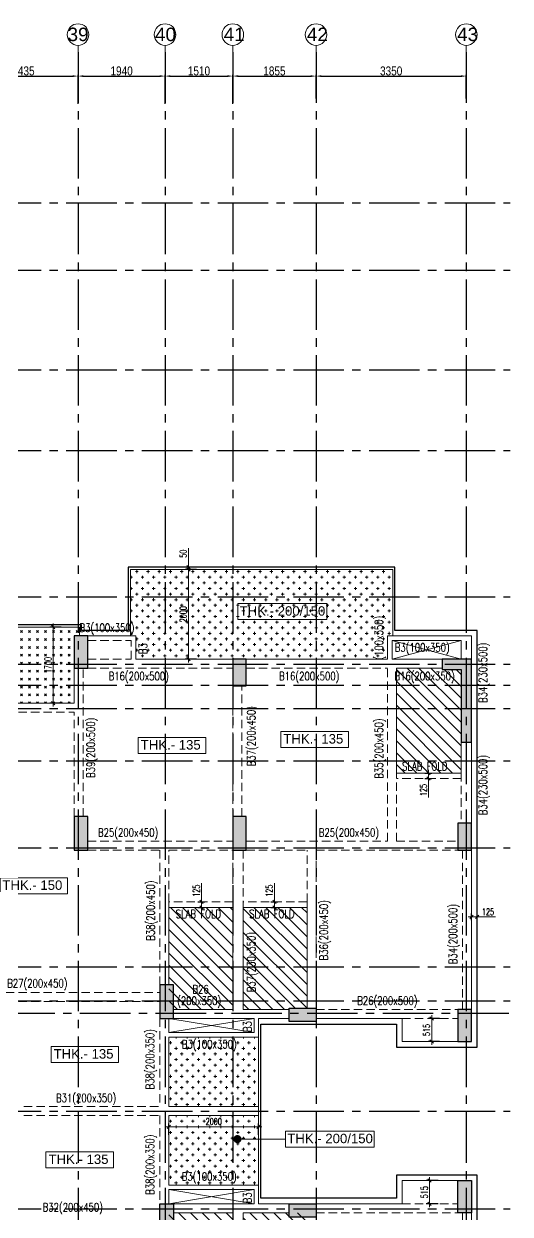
# Model space of a CAD drawing. Header units: millimetres. Extents: x 1255966 to 1543012, y 318612 to 465611.
# Drawn here: x 1432121 to 1442964, y 343870 to 370403 of the extents above; entities that cross this region are included whole.
import ezdxf
from ezdxf.enums import TextEntityAlignment as Align

# ---------------------------------------------------------------- set-up
doc = ezdxf.new("R2010")
doc.units = ezdxf.units.MM
doc.header["$LTSCALE"] = 500
doc.header["$MEASUREMENT"] = 0
doc.header["$PDMODE"] = 34
doc.linetypes.add('HIDDEN', pattern=[0.375, 0.25, -0.125])
doc.linetypes.add('Site$0$CENTER2', pattern=[1.125, 0.75, -0.125, 0.125, -0.125])
doc.layers.get('Defpoints').update_dxf_attribs({"lineweight": 0})
for name, color, linetype in [('3BEAM NO', 6, 'Continuous'), ('GLASS', 5, 'Continuous'), ('GRID', 7, 'Continuous'), ('GRID DIM', 7, 'Continuous'), ('S-FRAMING PLAN', 4, 'Continuous'), ('T BEAM N', 3, 'Continuous'), ('TOWER AREA COLUMN.', 6, 'Continuous')]:
    doc.layers.add(name, color=color, linetype=linetype)
for name, color, linetype, lineweight in [('ARROW', 1, 'Continuous', 0), ('CALL', 1, 'Continuous', 18), ('CUT OUT', 1, 'Continuous', 13), ('dim-M', 1, 'Continuous', 15), ('GRID NO.', 7, 'Continuous', 20), ('HATCH', 1, 'Continuous', 5), ('TEXT 01', 3, 'Continuous', 15), ('TOWER AREA BEAM..', 3, 'Continuous', 20), ('TOWER COL HATCH', 253, 'Continuous', 20)]:
    doc.layers.add(name, color=color, linetype=linetype, lineweight=lineweight)
doc.layers.add('PROJECTION', color=7, linetype='HIDDEN', true_color=0xff4000)
doc.layers.add('STAIR', color=7, linetype='Continuous', true_color=0x3f4f7f)
doc.styles.add('2MM', font='romans.shx', dxfattribs={"width": 0.7})
doc.styles.add('ABHI', font='arial.ttf')
doc.styles.add('D50', font='arial.ttf', dxfattribs={"width": 0.8})
doc.styles.add('S-T', font='romans.shx')
doc.dimstyles.new('INNER DIM', dxfattribs={"dimtxt": 200, "dimasz": 120, "dimexe": 25, "dimexo": 25, "dimgap": 12, "dimtad": 1, "dimdec": 0, "dimrnd": 5, "dimzin": 0, "dimdsep": 46, "dimtxsty": 'D50', "dimcen": 0.09, "dimdle": 25, "dimclrt": 6, "dimadec": 0, "dimazin": 0, "dimtfac": 1, "dimtdec": 0, "dimtofl": 0, "dimtmove": 1, "dimatfit": 3, "dimfxl": 75, "dimtolj": 1, "dimtzin": 0, "dimarcsym": 0})
doc.dimstyles.new('RAJESH', dxfattribs={"dimtxt": 200, "dimasz": 180, "dimexe": 100, "dimexo": 250, "dimgap": 50, "dimtad": 2, "dimdec": 0, "dimrnd": 5, "dimzin": 1, "dimdsep": 46, "dimtxsty": '2MM', "dimblk": 'OBLIQUE', "dimcen": 0, "dimdle": 100, "dimclrd": 1, "dimclre": 1, "dimclrt": 3, "dimadec": 0, "dimazin": 0, "dimtfac": 1, "dimtdec": 0, "dimtix": 1, "dimtmove": 2, "dimatfit": 3, "dimfxl": 1, "dimtolj": 1, "dimlwd": -1, "dimarcsym": 0})
pattern_1 = [(45, (-1381890.62, -304839.69), (-132.582521, 132.582521), [])]
pattern_2 = [(90, (-1381890.62, -304839.69), (-125, 125), [62.5, -187.5]), (180, (-1381859.37, -304808.44), (-125, -125), [62.5, -187.5])]

# ---------------------------------------------------------------- blocks, each defined once
blk = doc.blocks.new('A$Ca8bcdc7a')
at = {"layer": 'HATCH', "ltscale": 10}
h = blk.add_hatch(dxfattribs=at)
h.set_pattern_fill('CROSS', color=1, scale=500, angle=90)
h.set_pattern_definition(pattern_2)
h.paths.add_polyline_path([(-11230, -1285), (-10930, -1285), (-8765, -1285), (-8765, -770), (-8650, -770), (-8650, -389), (-8650, 715), (-14495, 715), (-14495, -770), (-14380, -770), (-14380, -1285)])
h = blk.add_hatch(dxfattribs=at)
h.set_pattern_fill('CROSS', color=1, scale=500, angle=45)
h.set_pattern_definition([(45, (-1381890.62, -304839.69), (0, 176.776695), [62.5, -187.5]), (135, (-1381846.42, -304839.69), (-176.776695, 1e-14), [62.5, -187.5])])
h.paths.add_polyline_path([(-7395, -2270), (-3880, -2270), (-3880, -570), (-7510, -570), (-7510, -770), (-7395, -770)])
h = blk.add_hatch(dxfattribs=at)
h.set_pattern_fill('ANSI31', color=1, scale=1500)
h.set_pattern_definition(pattern_1)
h.paths.add_polyline_path([(-14580, -3825), (-14580, -1485), (-15600, -1485), (-15600, -1515), (-16020, -1515), (-16020, -3135), (-16020, -3825)])
h = blk.add_hatch(dxfattribs=at)
h.set_pattern_fill('ANSI31', color=1, scale=1500)
h.set_pattern_definition(pattern_1)
h.paths.add_polyline_path([(-11160, -6820), (-12585, -6820), (-12585, -9065), (-12185, -9065), (-12185, -9095), (-11160, -9095)])
h = blk.add_hatch(dxfattribs=at)
h.set_pattern_fill('ANSI31', color=1, scale=1500)
h.set_pattern_definition(pattern_1)
h.paths.add_polyline_path([(-9505, -6820), (-10930, -6820), (-10930, -8545), (-10930, -9095), (-9505, -9095)])
h = blk.add_hatch(dxfattribs=at)
h.set_pattern_fill('CROSS', color=1, scale=500, angle=90)
h.set_pattern_definition(pattern_2)
h.paths.add_polyline_path([(-9505, -9710), (-11505, -9710), (-11505, -11260), (-9505, -11260)])
h = blk.add_hatch(dxfattribs=at)
h.set_pattern_fill('CROSS', color=1, scale=500, angle=90)
h.set_pattern_definition(pattern_2)
h.paths.add_polyline_path([(-9505, -11460), (-11505, -11460), (-11505, -13010), (-9505, -13010)])
h = blk.add_hatch(dxfattribs=at)
h.set_pattern_fill('ANSI31', color=1, scale=1500)
h.set_pattern_definition(pattern_1)
h.paths.add_polyline_path([(-11160, -13625), (-12585, -13625), (-12585, -15900), (-11160, -15900)])
h = blk.add_hatch(dxfattribs=at)
h.set_pattern_fill('ANSI31', color=1, scale=1500)
h.set_pattern_definition(pattern_1)
h.paths.add_polyline_path([(-9505, -13625), (-10930, -13625), (-10930, -14175), (-10930, -15900), (-9505, -15900)])
at = {"layer": 'CUT OUT', "color": 1, "ltscale": 10}
for p, q in [((-16020, -1285), (-14480, -870)), ((-14480, -1285), (-16020, -870)), ((-11405, -9295), (-9505, -9610)), ((-9505, -9295), (-11405, -9610)), ((-9505, -13110), (-11405, -13425)), ((-11405, -13110), (-9505, -13425))]:
    blk.add_line(p, q, dxfattribs=at)
at = {"layer": 'S-FRAMING PLAN', "color": 3, "linetype": 'ByBlock', "lineweight": 20, "ltscale": 10}
for p, q in [((-8650, -770), (-8650, -389)), ((-14380, -770), (-16250, -770)), ((-16250, -770), (-16250, -1285)), ((-14380, -1285), (-14380, -770)), ((-8765, -1285), (-8765, -770)), ((-7695, -770), (-8765, -770)), ((-14480, -870), (-16020, -870)), ((-16020, -870), (-16020, -1285)), ((-14480, -1285), (-14480, -870)), ((-14480, -1285), (-15600, -1285)), ((-11230, -1285), (-14380, -1285)), ((-8765, -1285), (-10930, -1285)), ((-14580, -1485), (-15600, -1485)), ((-14580, -3825), (-14580, -1485)), ((-7395, -2270), (-7395, -1485)), ((-4180, -2270), (-7395, -2270)), ((-16250, -3135), (-16250, -4945)), ((-16020, -3135), (-16020, -3825)), ((-16020, -3825), (-14580, -3825)), ((-16250, -5545), (-16250, -9095)), ((-12585, -9065), (-12585, -6695)), ((-12585, -6820), (-11160, -6820)), ((-11160, -6820), (-11160, -9095)), ((-10930, -6820), (-10930, -9095)), ((-10930, -6820), (-9505, -6820)), ((-9505, -8545), (-9505, -6695)), ((-11160, -9095), (-12185, -9095)), ((-9605, -9095), (-10930, -9095)), ((-12785, -9295), (-14705, -9295)), ((-11505, -9295), (-12185, -9295)), ((-11505, -9295), (-11505, -9710)), ((-11405, -9295), (-11405, -9610)), ((-9605, -9295), (-11405, -9295)), ((-9505, -9295), (-9505, -9610)), ((-11505, -9710), (-11505, -13425)), ((-11505, -9710), (-9505, -9710)), ((-11405, -9610), (-9505, -9610)), ((-9505, -9710), (-9505, -11260)), ((-9505, -11260), (-11505, -11260)), ((-9505, -11460), (-11505, -11460)), ((-9505, -11460), (-9505, -13010)), ((-11505, -13010), (-9505, -13010)), ((-11405, -13110), (-9505, -13110)), ((-11405, -13425), (-11405, -13110)), ((-9505, -13110), (-9505, -13425)), ((-12785, -13425), (-14705, -13425)), ((-11505, -13425), (-12182, -13425)), ((-9605, -13425), (-11405, -13425)), ((-16250, -17175), (-16250, -13625)), ((-11160, -13625), (-12182, -13625)), ((-11160, -15900), (-11160, -13625)), ((-10930, -15900), (-10930, -13625)), ((-9605, -13625), (-10930, -13625))]:
    blk.add_line(p, q, dxfattribs=at)
for points in [[(-8650, -417), (-8650, 715), (-14495, 715), (-14495, -770)], [(-3880, -2270), (-3880, -570), (-7510, -570), (-7510, -770)], [(-15950, -9810), (-14705, -9810), (-14705, -9295)], [(-15950, -12910), (-14705, -12910), (-14705, -13425)]]:
    blk.add_lwpolyline(points, dxfattribs=at)
at = {"layer": 'TOWER AREA BEAM..', "color": 3, "linetype": 'HIDDEN', "ltscale": 1.5}
for p, q in [((-8665, -1285), (-8665, -870)), ((-7695, -870), (-8665, -870)), ((-7695, -1285), (-8665, -1285)), ((-11230, -1485), (-14380, -1485)), ((-14380, -5345), (-14380, -1485)), ((-7695, -1485), (-10930, -1485)), ((-7595, -4795), (-7595, -1485)), ((-11130, -4795), (-11130, -1885)), ((-10930, -4795), (-10930, -1885)), ((-7395, -4795), (-7395, -2470)), ((-4180, -2470), (-7395, -2470)), ((-16020, -3825), (-16020, -4945)), ((-16020, -3950), (-14580, -3950)), ((-14580, -5345), (-14580, -3825)), ((-16050, -5545), (-16050, -9095)), ((-14580, -5345), (-15950, -5345)), ((-12785, -5545), (-15950, -5545)), ((-11230, -5345), (-14380, -5345)), ((-12785, -9065), (-12785, -5545)), ((-11230, -5545), (-12585, -5545)), ((-12585, -6695), (-12585, -5545)), ((-11160, -5545), (-11160, -6820)), ((-7695, -5345), (-10930, -5345)), ((-9505, -5545), (-10930, -5545)), ((-10930, -5545), (-10930, -6820)), ((-9505, -6695), (-9505, -5545)), ((-9305, -8545), (-9305, -5545)), ((-7695, -5545), (-9305, -5545)), ((-12585, -6695), (-11160, -6695)), ((-10930, -6695), (-9505, -6695)), ((-4180, -8715), (-9305, -8715)), ((-5870, -8915), (-9305, -8915)), ((-12785, -9095), (-15950, -9095)), ((-14705, -9295), (-15950, -9295)), ((-9305, -9295), (-9305, -11260)), ((-6270, -11260), (-9305, -11260)), ((-9305, -11460), (-9305, -13425)), ((-6270, -11460), (-9305, -11460)), ((-14705, -13425), (-15950, -13425)), ((-16050, -17175), (-16050, -13625)), ((-12785, -13625), (-15950, -13625))]:
    blk.add_line(p, q, dxfattribs=at)
blk = doc.blocks.new('GRID MARK')
at = {"layer": 'GRID NO.', "const_width": 50}
blk.add_lwpolyline([(0, -541), (0, -891)], dxfattribs=at)
at = {"layer": 'GRID NO.'}
blk.add_circle((0, 0), 541, dxfattribs=at)
at = {"layer": 'GRID NO.', "style": 'D50', "width": 0.8}
blk.add_attdef('Y1', text='', height=500, dxfattribs=at).set_placement((-33, -267), align=Align.CENTER)
blk = doc.blocks.new('*D48')
at = {"layer": 'Defpoints', "color": 0, "linetype": 'Continuous', "transparency": 16777216}
for p in [(1433331, 258393), (1430896, 257747), (1433331, 257747)]:
    blk.add_point(p, dxfattribs=at)
at = {"layer": 'GRID DIM', "color": 0, "linetype": 'Continuous', "lineweight": -2, "transparency": 16777216}
for p, q in [((1430896, 257772), (1430896, 258418)), ((1433331, 257772), (1433331, 258418))]:
    blk.add_line(p, q, dxfattribs=at)
at = {"layer": 'GRID DIM', "linetype": 'Continuous', "lineweight": -2, "transparency": 16777216}
blk.add_line((1431016, 258393), (1433211, 258393), dxfattribs=at)
at = {"layer": 'GRID DIM', "linetype": 'Continuous', "transparency": 16777216}
for points in [[(1431016, 258413), (1431016, 258373), (1430896, 258393)], [(1433211, 258413), (1433211, 258373), (1433331, 258393)]]:
    blk.add_solid(points, dxfattribs=at)
at = {"layer": 'GRID DIM', "linetype": 'Continuous', "transparency": 16777216, "insert": (1432113, 258507), "char_height": 200, "attachment_point": 5, "style": 'D50'}
blk.add_mtext('\\A1;2435', dxfattribs=at)
blk = doc.blocks.new('*D49')
at = {"layer": 'Defpoints', "color": 0, "linetype": 'Continuous', "transparency": 16777216}
for p in [(1435271, 258393), (1433331, 257747), (1435271, 257747)]:
    blk.add_point(p, dxfattribs=at)
at = {"layer": 'GRID DIM', "color": 0, "linetype": 'Continuous', "lineweight": -2, "transparency": 16777216}
for p, q in [((1433331, 257772), (1433331, 258418)), ((1435271, 257772), (1435271, 258418))]:
    blk.add_line(p, q, dxfattribs=at)
at = {"layer": 'GRID DIM', "linetype": 'Continuous', "lineweight": -2, "transparency": 16777216}
blk.add_line((1433451, 258393), (1435151, 258393), dxfattribs=at)
at = {"layer": 'GRID DIM', "linetype": 'Continuous', "transparency": 16777216}
for points in [[(1433451, 258413), (1433451, 258373), (1433331, 258393)], [(1435151, 258413), (1435151, 258373), (1435271, 258393)]]:
    blk.add_solid(points, dxfattribs=at)
at = {"layer": 'GRID DIM', "linetype": 'Continuous', "transparency": 16777216, "insert": (1434301, 258507), "char_height": 200, "attachment_point": 5, "style": 'D50'}
blk.add_mtext('\\A1;1940', dxfattribs=at)
blk = doc.blocks.new('*D50')
at = {"layer": 'Defpoints', "color": 0, "linetype": 'Continuous', "transparency": 16777216}
for p in [(1436781, 258393), (1435271, 257747), (1436781, 257747)]:
    blk.add_point(p, dxfattribs=at)
at = {"layer": 'GRID DIM', "color": 0, "linetype": 'Continuous', "lineweight": -2, "transparency": 16777216}
for p, q in [((1435271, 257772), (1435271, 258418)), ((1436781, 257772), (1436781, 258418))]:
    blk.add_line(p, q, dxfattribs=at)
at = {"layer": 'GRID DIM', "linetype": 'Continuous', "lineweight": -2, "transparency": 16777216}
blk.add_line((1435391, 258393), (1436661, 258393), dxfattribs=at)
at = {"layer": 'GRID DIM', "linetype": 'Continuous', "transparency": 16777216}
for points in [[(1435391, 258413), (1435391, 258373), (1435271, 258393)], [(1436661, 258413), (1436661, 258373), (1436781, 258393)]]:
    blk.add_solid(points, dxfattribs=at)
at = {"layer": 'GRID DIM', "linetype": 'Continuous', "transparency": 16777216, "insert": (1436026, 258507), "char_height": 200, "attachment_point": 5, "style": 'D50'}
blk.add_mtext('\\A1;1510', dxfattribs=at)
blk = doc.blocks.new('*D51')
at = {"layer": 'Defpoints', "color": 0, "linetype": 'Continuous', "transparency": 16777216}
for p in [(1438636, 258393), (1436781, 257747), (1438636, 257872)]:
    blk.add_point(p, dxfattribs=at)
at = {"layer": 'GRID DIM', "color": 0, "linetype": 'Continuous', "lineweight": -2, "transparency": 16777216}
for p, q in [((1436781, 257772), (1436781, 258418)), ((1438636, 257897), (1438636, 258418))]:
    blk.add_line(p, q, dxfattribs=at)
at = {"layer": 'GRID DIM', "linetype": 'Continuous', "lineweight": -2, "transparency": 16777216}
blk.add_line((1436901, 258393), (1438516, 258393), dxfattribs=at)
at = {"layer": 'GRID DIM', "linetype": 'Continuous', "transparency": 16777216}
for points in [[(1436901, 258413), (1436901, 258373), (1436781, 258393)], [(1438516, 258413), (1438516, 258373), (1438636, 258393)]]:
    blk.add_solid(points, dxfattribs=at)
at = {"layer": 'GRID DIM', "linetype": 'Continuous', "transparency": 16777216, "insert": (1437708, 258507), "char_height": 200, "attachment_point": 5, "style": 'D50'}
blk.add_mtext('\\A1;1855', dxfattribs=at)
blk = doc.blocks.new('*D52')
at = {"layer": 'Defpoints', "color": 0, "linetype": 'Continuous', "transparency": 16777216}
for p in [(1441986, 258393), (1438636, 257872), (1441986, 257872)]:
    blk.add_point(p, dxfattribs=at)
at = {"layer": 'GRID DIM', "color": 0, "linetype": 'Continuous', "lineweight": -2, "transparency": 16777216}
for p, q in [((1438636, 257897), (1438636, 258418)), ((1441986, 257897), (1441986, 258418))]:
    blk.add_line(p, q, dxfattribs=at)
at = {"layer": 'GRID DIM', "linetype": 'Continuous', "lineweight": -2, "transparency": 16777216}
blk.add_line((1438756, 258393), (1441866, 258393), dxfattribs=at)
at = {"layer": 'GRID DIM', "linetype": 'Continuous', "transparency": 16777216}
for points in [[(1438756, 258413), (1438756, 258373), (1438636, 258393)], [(1441866, 258413), (1441866, 258373), (1441986, 258393)]]:
    blk.add_solid(points, dxfattribs=at)
at = {"layer": 'GRID DIM', "linetype": 'Continuous', "transparency": 16777216, "insert": (1440311, 258507), "char_height": 200, "attachment_point": 5, "style": 'D50'}
blk.add_mtext('\\A1;3350', dxfattribs=at)
blk = doc.blocks.new('_Oblique')
at = {"color": 0, "linetype": 'ByBlock', "lineweight": -2}
blk.add_line((-0.5, -0.5), (0.5, 0.5), dxfattribs=at)
blk = doc.blocks.new('*D81')
at = {"layer": 'Defpoints', "color": 0, "ltscale": 100, "transparency": 16777216}
for p in [(1441023, 353703), (1441023, 353578), (1441145, 353578)]:
    blk.add_point(p, dxfattribs=at)
at = {"layer": 'dim-M', "color": 1, "lineweight": -2, "ltscale": 100, "transparency": 16777216}
for p, q in [((1441063, 353703), (1441220, 353703)), ((1441063, 353578), (1441220, 353578))]:
    blk.add_line(p, q, dxfattribs=at)
at = {"layer": 'dim-M', "color": 1, "ltscale": 100, "transparency": 16777216}
for p, q in [((1441145, 353778), (1441145, 353503)), ((1441145, 353156), (1441145, 353578))]:
    blk.add_line(p, q, dxfattribs=at)
at = {"layer": 'dim-M', "color": 1, "ltscale": 100, "transparency": 16777216, "xscale": 75, "yscale": 75, "zscale": 75}
for p, rotation in [((1441145, 353703), 90), ((1441145, 353578), 270)]:
    blk.add_blockref('_Oblique', p, dxfattribs=dict(at, rotation=rotation))
at = {"layer": 'dim-M', "color": 3, "ltscale": 100, "transparency": 16777216, "insert": (1441030, 353324), "char_height": 150, "attachment_point": 5, "rotation": 90, "style": '2MM'}
blk.add_mtext('\\A1;125', dxfattribs=at)
blk = doc.blocks.new('*D88')
at = {"layer": 'Defpoints', "color": 0, "ltscale": 100, "transparency": 16777216}
for p in [(1437586, 350833), (1437586, 350708), (1437708, 350708)]:
    blk.add_point(p, dxfattribs=at)
at = {"layer": 'dim-M', "color": 1, "ltscale": 100, "transparency": 16777216}
for p, q in [((1437708, 351246), (1437708, 350833)), ((1437708, 350908), (1437708, 350633))]:
    blk.add_line(p, q, dxfattribs=at)
at = {"layer": 'dim-M', "color": 1, "lineweight": -2, "ltscale": 100, "transparency": 16777216}
for p, q in [((1437626, 350833), (1437783, 350833)), ((1437626, 350708), (1437783, 350708))]:
    blk.add_line(p, q, dxfattribs=at)
at = {"layer": 'dim-M', "color": 1, "ltscale": 100, "transparency": 16777216, "xscale": 75, "yscale": 75, "zscale": 75}
for p, rotation in [((1437708, 350833), 90), ((1437708, 350708), 270)]:
    blk.add_blockref('_Oblique', p, dxfattribs=dict(at, rotation=rotation))
at = {"layer": 'dim-M', "color": 3, "ltscale": 100, "transparency": 16777216, "insert": (1437593, 351079), "char_height": 150, "attachment_point": 5, "rotation": 90, "style": '2MM'}
blk.add_mtext('\\A1;125', dxfattribs=at)
blk = doc.blocks.new('*D85')
at = {"layer": 'Defpoints', "color": 0, "ltscale": 100, "transparency": 16777216}
for p in [(1435960, 350833), (1435960, 350708), (1436082, 350708)]:
    blk.add_point(p, dxfattribs=at)
at = {"layer": 'dim-M', "color": 1, "ltscale": 100, "transparency": 16777216}
for p, q in [((1436082, 351246), (1436082, 350833)), ((1436082, 350908), (1436082, 350633))]:
    blk.add_line(p, q, dxfattribs=at)
at = {"layer": 'dim-M', "color": 1, "lineweight": -2, "ltscale": 100, "transparency": 16777216}
for p, q in [((1436000, 350833), (1436157, 350833)), ((1436000, 350708), (1436157, 350708))]:
    blk.add_line(p, q, dxfattribs=at)
at = {"layer": 'dim-M', "color": 1, "ltscale": 100, "transparency": 16777216, "xscale": 75, "yscale": 75, "zscale": 75}
for p, rotation in [((1436082, 350833), 90), ((1436082, 350708), 270)]:
    blk.add_blockref('_Oblique', p, dxfattribs=dict(at, rotation=rotation))
at = {"layer": 'dim-M', "color": 3, "ltscale": 100, "transparency": 16777216, "insert": (1435967, 351079), "char_height": 150, "attachment_point": 5, "rotation": 90, "style": '2MM'}
blk.add_mtext('\\A1;125', dxfattribs=at)
blk = doc.blocks.new('3tgra')
at = {"layer": 'TOWER COL HATCH'}
h = blk.add_hatch(color=253, dxfattribs=at)
h.dxf.hatch_style = 1
h.paths.add_polyline_path([(1374496, 84657), (1374196, 84657), (1374196, 85372), (1374496, 85372)])
h = blk.add_hatch(color=253, dxfattribs=at)
h.dxf.hatch_style = 1
h.paths.add_polyline_path([(1365641, 83007), (1365641, 84857), (1366291, 84857), (1366291, 84627), (1365871, 84627), (1365871, 83007)])
h = blk.add_hatch(color=253, dxfattribs=at)
h.dxf.hatch_style = 1
h.paths.add_polyline_path([(1370961, 84257), (1370661, 84257), (1370661, 84857), (1370961, 84857)])
h = blk.add_hatch(color=253, dxfattribs=at)
h.dxf.hatch_style = 1
h.paths.add_polyline_path([(1365941, 80597), (1365641, 80597), (1365641, 81197), (1365941, 81197)])
h = blk.add_hatch(color=253, dxfattribs=at)
h.dxf.hatch_style = 1
h.paths.add_polyline_path([(1370961, 80597), (1370661, 80597), (1370661, 81347), (1370961, 81347)])
h = blk.add_hatch(color=253, dxfattribs=at)
h.dxf.hatch_style = 1
h.paths.add_polyline_path([(1374496, 80597), (1374196, 80597), (1374196, 81347), (1374496, 81347)])
h = blk.add_hatch(color=253, dxfattribs=at)
h.dxf.hatch_style = 1
h.paths.add_polyline_path([(1372586, 76847), (1372286, 76847), (1372286, 77597), (1372586, 77597)])
h = blk.add_hatch(color=253, dxfattribs=at)
h.dxf.hatch_style = 1
h.paths.add_polyline_path([(1365941, 76332), (1365641, 76332), (1365641, 77047), (1365941, 77047)])
h = blk.add_hatch(color=253, dxfattribs=at)
h.dxf.hatch_style = 1
h.paths.add_polyline_path([(1369706, 76777), (1369706, 77077), (1369106, 77077), (1369106, 76777)])
h = blk.add_hatch(color=253, dxfattribs=at)
h.dxf.hatch_style = 1
h.paths.add_polyline_path([(1365941, 73232), (1365641, 73232), (1365641, 72517), (1365941, 72517)])
h = blk.add_hatch(color=253, dxfattribs=at)
h.dxf.hatch_style = 1
h.paths.add_polyline_path([(1369706, 72417), (1369706, 72717), (1369106, 72717), (1369106, 72417)])
h = blk.add_hatch(color=253, dxfattribs=at)
h.dxf.hatch_style = 1
h.paths.add_polyline_path([(1372586, 72717), (1372286, 72717), (1372286, 71967), (1372586, 71967)])
at = {"layer": 'TOWER AREA COLUMN.', "color": 4}
for points in [[(1374496, 84657), (1374196, 84657), (1374196, 85372), (1374496, 85372)], [(1370961, 84257), (1370661, 84257), (1370661, 84857), (1370961, 84857)], [(1365941, 80597), (1365641, 80597), (1365641, 81197), (1365941, 81197)], [(1370961, 80597), (1370661, 80597), (1370661, 81347), (1370961, 81347)], [(1374496, 80597), (1374196, 80597), (1374196, 81347), (1374496, 81347)], [(1372586, 76847), (1372286, 76847), (1372286, 77597), (1372586, 77597)], [(1365941, 76332), (1365641, 76332), (1365641, 77047), (1365941, 77047)], [(1369706, 76777), (1369706, 77077), (1369106, 77077), (1369106, 76777)], [(1365941, 73232), (1365641, 73232), (1365641, 72517), (1365941, 72517)], [(1369706, 72417), (1369706, 72717), (1369106, 72717), (1369106, 72417)], [(1372586, 72717), (1372286, 72717), (1372286, 71967), (1372586, 71967)]]:
    blk.add_lwpolyline(points, close=True, dxfattribs=at)
blk.add_lwpolyline([(1365641, 83007), (1365641, 84857), (1366291, 84857), (1366291, 84627), (1365871, 84627), (1365871, 83007), (1365641, 83007)], dxfattribs=at)
blk = doc.blocks.new('*D578')
at = {"layer": 'Defpoints', "color": 0, "ltscale": 100, "transparency": 16777216}
for p in [(1432994, 356958), (1432776, 355258), (1432994, 355258)]:
    blk.add_point(p, dxfattribs=at)
at = {"layer": 'dim-M', "color": 1, "lineweight": -2, "ltscale": 100, "transparency": 16777216}
for p, q in [((1432954, 356958), (1432701, 356958)), ((1432954, 355258), (1432701, 355258))]:
    blk.add_line(p, q, dxfattribs=at)
at = {"layer": 'dim-M', "color": 1, "ltscale": 100, "transparency": 16777216}
blk.add_line((1432776, 357033), (1432776, 355183), dxfattribs=at)
at = {"layer": 'dim-M', "color": 1, "ltscale": 100, "transparency": 16777216, "xscale": 75, "yscale": 75, "zscale": 75}
for p, rotation in [((1432776, 356958), 90), ((1432776, 355258), 270)]:
    blk.add_blockref('_Oblique', p, dxfattribs=dict(at, rotation=rotation))
at = {"layer": 'dim-M', "color": 3, "ltscale": 100, "transparency": 16777216, "insert": (1432661, 356108), "char_height": 150, "attachment_point": 5, "rotation": 90, "style": '2MM'}
blk.add_mtext('\\A1;1700', dxfattribs=at)
blk = doc.blocks.new('*D579')
at = {"layer": 'Defpoints', "color": 0, "ltscale": 100, "transparency": 16777216}
for p in [(1436008, 358243), (1435790, 356243), (1436008, 356243)]:
    blk.add_point(p, dxfattribs=at)
at = {"layer": 'dim-M', "color": 1, "lineweight": -2, "ltscale": 100, "transparency": 16777216}
for p, q in [((1435968, 358243), (1435715, 358243)), ((1435968, 356243), (1435715, 356243))]:
    blk.add_line(p, q, dxfattribs=at)
at = {"layer": 'dim-M', "color": 1, "ltscale": 100, "transparency": 16777216}
blk.add_line((1435790, 358318), (1435790, 356168), dxfattribs=at)
at = {"layer": 'dim-M', "color": 1, "ltscale": 100, "transparency": 16777216, "xscale": 75, "yscale": 75, "zscale": 75}
for p, rotation in [((1435790, 358243), 90), ((1435790, 356243), 270)]:
    blk.add_blockref('_Oblique', p, dxfattribs=dict(at, rotation=rotation))
at = {"layer": 'dim-M', "color": 3, "ltscale": 100, "transparency": 16777216, "insert": (1435675, 357243), "char_height": 150, "attachment_point": 5, "rotation": 90, "style": '2MM'}
blk.add_mtext('\\A1;2000', dxfattribs=at)
blk = doc.blocks.new('*D580')
at = {"layer": 'Defpoints', "color": 0, "ltscale": 100, "transparency": 16777216}
for p in [(1435356, 345820), (1435356, 345602), (1437356, 345602)]:
    blk.add_point(p, dxfattribs=at)
at = {"layer": 'dim-M', "color": 1, "ltscale": 100, "transparency": 16777216}
blk.add_line((1437431, 345820), (1435281, 345820), dxfattribs=at)
at = {"layer": 'dim-M', "color": 1, "lineweight": -2, "ltscale": 100, "transparency": 16777216}
for p, q in [((1435356, 345642), (1435356, 345895)), ((1437356, 345642), (1437356, 345895))]:
    blk.add_line(p, q, dxfattribs=at)
at = {"layer": 'dim-M', "color": 1, "ltscale": 100, "transparency": 16777216, "xscale": 75, "yscale": 75, "zscale": 75, "rotation": 180}
blk.add_blockref('_Oblique', (1435356, 345820), dxfattribs=at)
at = {"layer": 'dim-M', "color": 1, "ltscale": 100, "transparency": 16777216, "xscale": 75, "yscale": 75, "zscale": 75}
blk.add_blockref('_Oblique', (1437356, 345820), dxfattribs=at)
at = {"layer": 'dim-M', "color": 3, "ltscale": 100, "transparency": 16777216, "insert": (1436356, 345935), "char_height": 150, "attachment_point": 5, "style": '2MM'}
blk.add_mtext('\\A1;2000', dxfattribs=at)
blk = doc.blocks.new('*D581')
at = {"layer": 'Defpoints', "color": 0, "ltscale": 100, "transparency": 16777216}
for p in [(1441430, 348233), (1441214, 347718), (1441430, 347718)]:
    blk.add_point(p, dxfattribs=at)
at = {"layer": 'dim-M', "color": 1, "lineweight": -2, "ltscale": 100, "transparency": 16777216}
for p, q in [((1441390, 348233), (1441139, 348233)), ((1441390, 347718), (1441139, 347718))]:
    blk.add_line(p, q, dxfattribs=at)
at = {"layer": 'dim-M', "color": 1, "ltscale": 100, "transparency": 16777216}
blk.add_line((1441214, 348308), (1441214, 347643), dxfattribs=at)
at = {"layer": 'dim-M', "color": 1, "ltscale": 100, "transparency": 16777216, "xscale": 75, "yscale": 75, "zscale": 75}
for p, rotation in [((1441214, 348233), 90), ((1441214, 347718), 270)]:
    blk.add_blockref('_Oblique', p, dxfattribs=dict(at, rotation=rotation))
at = {"layer": 'dim-M', "color": 3, "ltscale": 100, "transparency": 16777216, "insert": (1441099, 347976), "char_height": 150, "attachment_point": 5, "rotation": 90, "style": '2MM'}
blk.add_mtext('\\A1;515', dxfattribs=at)
blk = doc.blocks.new('*D582')
at = {"layer": 'Defpoints', "color": 0, "ltscale": 100, "transparency": 16777216}
for p in [(1441396, 344618), (1441165, 344103), (1441396, 344103)]:
    blk.add_point(p, dxfattribs=at)
at = {"layer": 'dim-M', "color": 1, "ltscale": 100, "transparency": 16777216}
blk.add_line((1441165, 344693), (1441165, 344028), dxfattribs=at)
at = {"layer": 'dim-M', "color": 1, "lineweight": -2, "ltscale": 100, "transparency": 16777216}
for p, q in [((1441356, 344618), (1441090, 344618)), ((1441356, 344103), (1441090, 344103))]:
    blk.add_line(p, q, dxfattribs=at)
at = {"layer": 'dim-M', "color": 1, "ltscale": 100, "transparency": 16777216, "xscale": 75, "yscale": 75, "zscale": 75}
for p, rotation in [((1441165, 344618), 90), ((1441165, 344103), 270)]:
    blk.add_blockref('_Oblique', p, dxfattribs=dict(at, rotation=rotation))
at = {"layer": 'dim-M', "color": 3, "ltscale": 100, "transparency": 16777216, "insert": (1441050, 344360), "char_height": 150, "attachment_point": 5, "rotation": 90, "style": '2MM'}
blk.add_mtext('\\A1;515', dxfattribs=at)
blk = doc.blocks.new('*D699')
at = {"layer": 'Defpoints', "color": 0, "ltscale": 100, "transparency": 16777216}
for p in [(1435790, 358293), (1436008, 358293), (1436008, 358243)]:
    blk.add_point(p, dxfattribs=at)
at = {"layer": 'dim-M', "color": 1, "ltscale": 100, "transparency": 16777216}
for p, q in [((1435790, 358717), (1435790, 358293)), ((1435790, 358293), (1435790, 358368)), ((1435790, 358243), (1435790, 358293)), ((1435790, 358243), (1435790, 358293)), ((1435790, 358243), (1435790, 358168))]:
    blk.add_line(p, q, dxfattribs=at)
at = {"layer": 'dim-M', "color": 1, "lineweight": -2, "ltscale": 100, "transparency": 16777216}
for p, q in [((1435968, 358293), (1435715, 358293)), ((1435968, 358243), (1435715, 358243))]:
    blk.add_line(p, q, dxfattribs=at)
at = {"layer": 'dim-M', "color": 1, "ltscale": 100, "transparency": 16777216, "xscale": 75, "yscale": 75, "zscale": 75}
for p, rotation in [((1435790, 358293), 270), ((1435790, 358243), 90)]:
    blk.add_blockref('_Oblique', p, dxfattribs=dict(at, rotation=rotation))
at = {"layer": 'dim-M', "color": 3, "ltscale": 100, "transparency": 16777216, "insert": (1435675, 358592), "char_height": 150, "attachment_point": 5, "rotation": 90, "style": '2MM'}
blk.add_mtext('\\A1;50', dxfattribs=at)
blk = doc.blocks.new('*D701')
at = {"layer": 'Defpoints', "color": 0, "ltscale": 100, "transparency": 16777216}
for p in [(1442101, 350382), (1442226, 350495), (1442226, 350382)]:
    blk.add_point(p, dxfattribs=at)
at = {"layer": 'dim-M', "color": 1, "lineweight": -2, "ltscale": 100, "transparency": 16777216}
for p, q in [((1442101, 350422), (1442101, 350570)), ((1442226, 350422), (1442226, 350570))]:
    blk.add_line(p, q, dxfattribs=at)
at = {"layer": 'dim-M', "color": 1, "ltscale": 100, "transparency": 16777216}
for p, q in [((1442026, 350495), (1442301, 350495)), ((1442637, 350495), (1442226, 350495))]:
    blk.add_line(p, q, dxfattribs=at)
at = {"layer": 'dim-M', "color": 1, "ltscale": 100, "transparency": 16777216, "xscale": 75, "yscale": 75, "zscale": 75, "rotation": 180}
blk.add_blockref('_Oblique', (1442101, 350495), dxfattribs=at)
at = {"layer": 'dim-M', "color": 1, "ltscale": 100, "transparency": 16777216, "xscale": 75, "yscale": 75, "zscale": 75}
blk.add_blockref('_Oblique', (1442226, 350495), dxfattribs=at)
at = {"layer": 'dim-M', "color": 3, "ltscale": 100, "transparency": 16777216, "insert": (1442470, 350610), "char_height": 150, "attachment_point": 5, "style": '2MM'}
blk.add_mtext('\\A1;125', dxfattribs=at)
blk = doc.blocks.new('A$C23cda4c2')
at = {"layer": 'CALL', "color": 7, "linetype": 'Continuous', "ltscale": 10}
blk.add_lwpolyline([(754, 0), (-754, 0), (-754, -355), (754, -355)], close=True, dxfattribs=at)
at = {"layer": 'TEXT 01', "color": 2, "linetype": 'Continuous', "style": 'ABHI'}
blk.add_text('THK.- 135', height=210, dxfattribs=at).set_placement((-697, -269, -4))
blk = doc.blocks.new('EEE')
at = {"layer": 'GRID', "color": 16, "linetype": 'Site$0$CENTER2', "ltscale": 3}
for points in [[(1433330.6, 258923.2), (1433330.6, 223711.9)], [(1435270.6, 258923.2), (1435270.6, 223711.9)], [(1436780.6, 258923.2), (1436780.6, 223711.9)], [(1438635.6, 258923.2), (1438635.6, 223711.9)], [(1441985.6, 258923.2), (1441985.6, 223711.9)], [(1363880.9, 255568.6), (1442964.5, 255568.6)], [(1363880.9, 254068.6), (1442964.5, 254068.6)], [(1363880.9, 251848.8), (1442964.5, 251848.8)], [(1363880.9, 250048.6), (1442964.5, 250048.6)], [(1363880.9, 246783.6), (1442964.5, 246783.6)], [(1363880.9, 245284), (1442964.5, 245284)], [(1363880.9, 244813.8), (1442964.5, 244813.8)], [(1363880.9, 244299), (1442964.5, 244299)], [(1363880.9, 243128.8), (1442964.5, 243128.8)], [(1363880.9, 241193.8), (1442964.5, 241193.8)], [(1363880.9, 238538.8), (1442964.5, 238538.8)], [(1363880.9, 237778.8), (1442964.5, 237778.8)], [(1363880.9, 236875.5), (1364185.2, 237504), (1442964.5, 237504)], [(1363880.9, 235324.1), (1442964.5, 235324.1)], [(1363880.9, 233143.8), (1442964.5, 233143.8)]]:
    blk.add_lwpolyline(points, dxfattribs=at)
at = {"layer": 'GRID NO.'}
ref = blk.add_blockref('GRID MARK', (1433330.6, 259318.5), dxfattribs=dict(at, xscale=-0.4435200000032785, yscale=0.4435200000032785, zscale=0.4435200000032785))
ref.add_attrib('Y1', '39', dxfattribs={"height": 300, "style": 'D50'}).set_placement((1433331, 259172.9), align=Align.CENTER)
ref = blk.add_blockref('GRID MARK', (1435270.6, 259318.5), dxfattribs=dict(at, xscale=-0.4435200000032785, yscale=0.4435200000032785, zscale=0.4435200000032785))
ref.add_attrib('Y1', '40', dxfattribs={"height": 300, "style": 'D50'}).set_placement((1435279.4, 259172.9), align=Align.CENTER)
ref = blk.add_blockref('GRID MARK', (1436780.6, 259318.5), dxfattribs=dict(at, xscale=-0.4435200000032785, yscale=0.4435200000032785, zscale=0.4435200000032785))
ref.add_attrib('Y1', '41', dxfattribs={"height": 300, "style": 'D50'}).set_placement((1436810.9, 259172.9), align=Align.CENTER)
ref = blk.add_blockref('GRID MARK', (1438635.6, 259318.5), dxfattribs=dict(at, xscale=-0.4435200000032785, yscale=0.4435200000032785, zscale=0.4435200000032785))
ref.add_attrib('Y1', '42', dxfattribs={"height": 300, "style": 'D50'}).set_placement((1438665.9, 259172.9), align=Align.CENTER)
ref = blk.add_blockref('GRID MARK', (1441985.6, 259318.5), dxfattribs=dict(at, xscale=-0.4435200000032785, yscale=0.4435200000032785, zscale=0.4435200000032785))
ref.add_attrib('Y1', '43', dxfattribs={"height": 300, "style": 'D50'}).set_placement((1442015.9, 259172.9), align=Align.CENTER)
at = {"layer": 'GRID DIM', "color": 0, "linetype": 'Continuous'}
for base, p1, p2, picture, middle in [((1433330.6, 258393.3), (1430895.6, 257747.4), (1433330.6, 257747.4), '*D48', (1432113.1, 258507.5)), ((1435270.6, 258393.3), (1433330.6, 257747.4), (1435270.6, 257747.4), '*D49', (1434300.6, 258507.4)), ((1436780.6, 258393.3), (1435270.6, 257747.4), (1436780.6, 257747.4), '*D50', (1436025.6, 258507.4)), ((1438635.6, 258393.3), (1436780.6, 257747.4), (1438635.6, 257871.6), '*D51', (1437708.1, 258507.4)), ((1441985.6, 258393.3), (1438635.6, 257871.6), (1441985.6, 257871.6), '*D52', (1440310.6, 258507.5))]:
    dim = blk.add_linear_dim(base=base, p1=p1, p2=p2, dimstyle='INNER DIM', override={"dimclrd": 256, "dimclrt": 256}, dxfattribs=at)
    dim.commit()
    dim.dimension.update_dxf_attribs({"geometry": picture, "text_midpoint": middle})

msp = doc.modelspace()

# ---------------------------------------------------------------- linework, layer by layer
at = {"layer": 'CALL', "color": 7, "linetype": 'Continuous', "ltscale": 10}
for points in [[(1438874.4, 357480), (1436895.2, 357480), (1436895.2, 357124.5), (1438874.4, 357124.5)], [(1437956.2, 345721.7), (1439935.4, 345721.7), (1439935.4, 345366.2), (1437956.2, 345366.2)]]:
    msp.add_lwpolyline(points, close=True, dxfattribs=at)
at = {"layer": 'CALL', "color": 7, "linetype": 'Continuous', "ltscale": 10, "elevation": -0.2}
msp.add_lwpolyline([(1433094.4, 351368.8), (1431586.3, 351368.8), (1431586.3, 351013.3), (1433094.4, 351013.3)], close=True, dxfattribs=at)
at = {"layer": 'PROJECTION', "ltscale": 750}
msp.add_lwpolyline([(1442225.6, 335452.9), (1442225.6, 344742.9), (1440430.7, 344742.9), (1440430.7, 344227.9), (1437405.6, 344227.9), (1437405.6, 348108.1), (1440430.7, 348108.1), (1440430.7, 347593.1), (1442225.6, 347593.1), (1442225.6, 356883.1), (1440395.6, 356883.1), (1440395.6, 358293.1), (1434450.6, 358293.1), (1434450.6, 356883.1), (1433410.6, 356883.1), (1433410.6, 357008.1), (1429605.6, 357008.1), (1429605.6, 352262.9), (1427645.6, 352262.9)], dxfattribs=at)

# ---------------------------------------------------------------- block references
at = {"layer": 'CUT OUT', "color": 4, "xscale": -1}
msp.add_blockref('3tgra', (2807741.3, 271386.2), dxfattribs=at)
at = {"layer": 'GLASS', "color": 4, "ltscale": 10, "xscale": -1}
msp.add_blockref('A$Ca8bcdc7a', (1425850.6, 357527.7), dxfattribs=at)
at = {"layer": 'GRID', "color": 4}
msp.add_blockref('EEE', (0, 110844.1), dxfattribs=at)
at = {"layer": 'STAIR', "color": 4, "ltscale": 10}
for p in [(1435425.2, 354495.8), (1438604.2, 354629.5), (1433481.5, 347607.8), (1433369.4, 345259.1)]:
    msp.add_blockref('A$C23cda4c2', p, dxfattribs=at)

# ---------------------------------------------------------------- texts
at = {"layer": '3BEAM NO', "color": 4, "lineweight": 0, "style": 'S-T', "width": 0.75}
for p in [(1440554.8, 353761.2, 2.2), (1435509.1, 350471, 2.2), (1437145.1, 350471, 2.2)]:
    msp.add_text('SLAB FOLD', height=185, dxfattribs=at).set_placement(p)
at = {"layer": 'T BEAM N', "color": 7, "lineweight": 0, "style": 'S-T', "width": 0.75}
for s, p in [('(100x350)', (1440129.5, 356228.2)), ('B3', (1434869.1, 356352.1)), ('B34(230x500)', (1442448.4, 355265.7)), ('B37(200x450)', (1437283.4, 353853.1)), ('B39(200x500)', (1433706.6, 353594)), ('B35(200x450)', (1440129.5, 353576.5)), ('B34(230x500)', (1442448.4, 352762)), ('B38(200x450)', (1435039.5, 349963.7)), ('B36(200x450)', (1438901.1, 349526.7)), ('B34(200x500)', (1441779, 349441.2)), ('B37(230x350)', (1437283.4, 348816.8)), ('B3', (1437199.6, 347928.9)), ('B38(200x350)', (1435025.1, 346651.3)), ('B38(200x350)', (1435025.1, 344300.9)), ('B3', (1437199.6, 344112.7))]:
    msp.add_text(s, height=185, rotation=90, dxfattribs=at).set_placement(p)
for s, p in [('B3(100x350)', (1433362.3, 356848.6)), ('B3(100x350)', (1440391.4, 356409)), ('B16(200x500)', (1434012.6, 355770.6)), ('B16(200x500)', (1437812.2, 355770.6)), ('B16(200x350)', (1440385.5, 355770.6)), ('B25(200x450)', (1433775.8, 352285.4)), ('B25(200x450)', (1438696.1, 352285.4)), ('B27(200x450)', (1431750.9, 348923.7)), ('B26', (1435881.4, 348792.5)), ('(200x350)', (1435540, 348534.6)), ('B26(200x500)', (1439553.8, 348536.4)), ('B3(100x350)', (1435644.2, 347566.4)), ('B31(200x350)', (1432839.6, 346367.6)), ('B3(100x350)', (1435642.5, 344617.9)), ('B32(200x450)', (1432541.5, 343933.5))]:
    msp.add_text(s, height=185, dxfattribs=at).set_placement(p)
at = {"layer": 'TEXT 01', "color": 2, "linetype": 'Continuous', "style": 'ABHI'}
for s, p in [('THK.- 200/150', (1436934.1, 357210.6, -4.5)), ('THK.- 150', (1431643.5, 351099.4, -4.7)), ('THK.- 200/150', (1437995.8, 345452.3, -4.5))]:
    msp.add_text(s, height=210, dxfattribs=at).set_placement(p)

# ---------------------------------------------------------------- dimensions: what is measured, and where the dimension line sits
at = {"layer": 'dim-M', "ltscale": 100}
for base, p1, p2, angle, picture, middle in [((1435790.1, 358293.1), (1436008.4, 358243.1), (1436008.4, 358293.1), 90, '*D699', (1435811.2, 358592.5)), ((1441145.1, 353578.1), (1441022.8, 353703.1), (1441022.8, 353578.1), 90, '*D81', (1441102.7, 353323.6)), ((1436081.9, 350708), (1435959.6, 350833), (1435959.6, 350708), 90, '*D85', (1435958.6, 351078.5)), ((1437708.3, 350708), (1437586, 350833), (1437586, 350708), 90, '*D88', (1437585, 351078.5)), ((1442225.6, 350495.3), (1442100.6, 350381.8), (1442225.6, 350381.8), 180, '*D701', (1442469.6, 350610.3))]:
    dim = msp.add_linear_dim(base=base, p1=p1, p2=p2, angle=angle, dimstyle='RAJESH', override={"dimtxt": 150, "dimasz": 75, "dimexe": 75, "dimexo": 40, "dimgap": 40, "dimdle": 75, "dimtmove": 1}, dxfattribs=at)
    dim.commit()
    dim.dimension.update_dxf_attribs({"geometry": picture, "text_midpoint": middle, "dimtype": 160})
for base, p1, p2, picture, middle in [((1435790.1, 356243.1), (1436008.4, 358243.1), (1436008.4, 356243.1), '*D579', (1435675.1, 357243.1)), ((1432775.9, 355258.1), (1432994.2, 356958.1), (1432994.2, 355258.1), '*D578', (1432660.9, 356108.1)), ((1441214.2, 347718.1), (1441429.7, 348233.1), (1441429.7, 347718.1), '*D581', (1441099.2, 347975.6)), ((1441164.7, 344102.9), (1441395.9, 344617.9), (1441395.9, 344102.9), '*D582', (1441049.7, 344360.4))]:
    dim = msp.add_linear_dim(base=base, p1=p1, p2=p2, angle=90, dimstyle='RAJESH', override={"dimtxt": 150, "dimasz": 75, "dimexe": 75, "dimexo": 40, "dimgap": 40, "dimdle": 75, "dimtmove": 1}, dxfattribs=at)
    dim.commit()
    dim.dimension.update_dxf_attribs({"geometry": picture, "text_midpoint": middle})
dim = msp.add_linear_dim(base=(1435355.7, 345820.2), p1=(1437355.6, 345601.9), p2=(1435355.7, 345601.9), dimstyle='RAJESH', override={"dimtxt": 150, "dimasz": 75, "dimexe": 75, "dimexo": 40, "dimgap": 40, "dimdle": 75, "dimtmove": 1}, dxfattribs=at)
dim.commit()
dim.dimension.update_dxf_attribs({"geometry": '*D580', "text_midpoint": (1436355.7, 345935.2)})

# ---------------------------------------------------------------- leaders
at = {"layer": 'ARROW', "color": 4, "ltscale": 10}
msp.add_leader([(1436883, 345543.9), (1437956.2, 345543.9)], dimstyle='RAJESH', override={"dimgap": 50, "dimtad": 0, "dimldrblk": 'Dot', "dimfxl": 0.15, "dimarcsym": 2}, dxfattribs=at)

doc.saveas('drawing.dxf')
